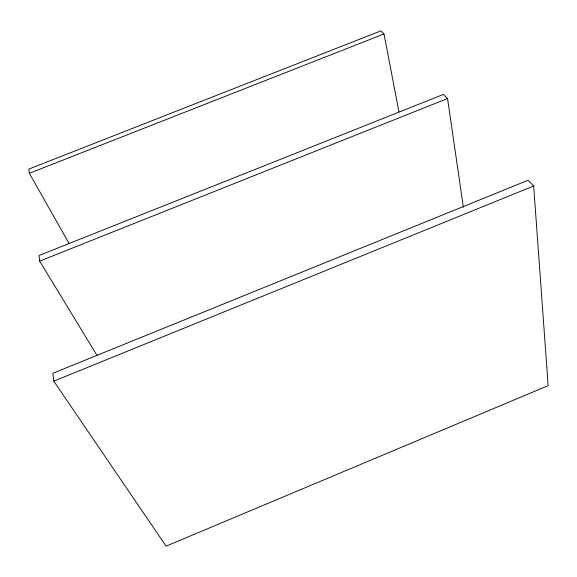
<?xml version="1.0" encoding="UTF-8"?>
<svg xmlns="http://www.w3.org/2000/svg" width="577" height="577" viewBox="0 0 577 577"><rect width="100%" height="100%" fill="white"/><g stroke="black" fill="none" stroke-linecap="round" stroke-linejoin="round"><path stroke-width="0.87" d="M53.798 381.145L533.667 185.989L548.15 385.645L166.089 546.159L53.798 381.145L52.875 373.276L528.049 180.276L533.667 185.989M97.167 355.684L39.683 261.136L447.55 98.508L463.367 207.302M69.197 243.718L29.348 173.302L384.001 33.956L398.967 111.866M384.001 33.956L380.928 30.841L28.85 169.075L29.348 173.302M447.55 98.508L443.489 94.383L39.02 255.503L39.683 261.136"/></g></svg>
